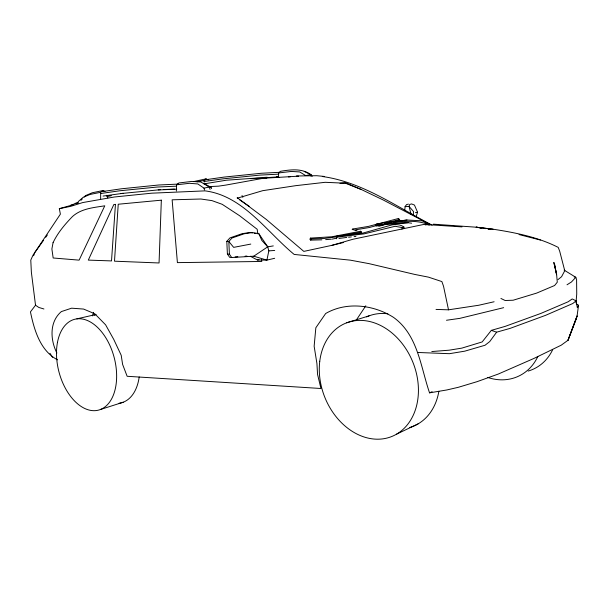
<?xml version="1.0" encoding="UTF-8"?>
<svg xmlns="http://www.w3.org/2000/svg" width="609" height="609" viewBox="0 0 609 609"><rect width="100%" height="100%" fill="white"/><g stroke="black" fill="none" stroke-linecap="round" stroke-linejoin="round"><path stroke-width="0.91" d="M100.645 198.77L100.66 192.292L102.944 190.564L105.007 191.424M278.519 177.425L278.618 172.948L280.46 171.319C290.98 169.538 302.323 168.114 311.344 174.935L312.09 176.496M176.351 191.036L176.541 184.816L178.856 182.966L191.766 181.429L200.833 181.992L209.283 187.009L211.011 187.29L211.627 188.6M360.558 232.166L360.589 231.237L331.859 236.772L310.529 238.089L309.852 239.253L310.681 240.121L321.895 239.839M361.419 232.996L361.457 232.067L360.589 231.237M575.969 302.764L576.738 294.048L576.594 279.569L575.809 277.308L564.117 270.107M404.741 210.242L405.084 206.664L406.5 204.624L408.433 204.114M78.005 203.307L78.226 201.625L83.144 197.331L90.003 194.469L100.66 192.292M576.259 303.921L578.55 305.246L577.05 316.079L576.084 319.344L567.999 340.264L561.201 345.196L533.827 358.488L498.231 374.071L477.106 381.653L458.288 387.309L446.816 389.966L429.551 392.843C420.545 366.641 417.873 334.798 393.452 317.335C373.644 304.759 346.445 301.417 325.663 313.521L315.843 327.764L314.145 346.239L316.924 363.55L317.555 374.421L320.943 388.496L127.144 376.286L122.607 364.403L121.199 355.275L113.754 339.411L105.601 324.825L94.768 313.764L83.6 309.067L71.611 308.184L61.364 311.587C49.23 321.811 50.258 339.982 56.881 353.022M413.222 214.482L413.648 211.704L409.081 206.413L405.084 206.664M274.674 258.285L266.887 260.127L253.755 256.206L231.686 257.516L229.418 254.181L228.817 241.484L231.991 238.005L244.201 233.78L252.217 232.554L258.802 233.612L267.716 246.828L268.843 250.878L266.887 260.127L257.379 259.99L250.398 256.267M398.476 218.494L398.332 219.019L399.496 220.009L399.641 219.491L398.476 218.494L368.3 226.434L352.794 229.007L352.154 229.715M92.591 315.896L93.596 312.326M336.389 238.804L336.891 237.175L336.016 236.322L362.987 233.072L392.181 224.85C396.208 224.257 400.73 224.47 404.018 227.134L403.531 228.649M401.948 229.144L402.435 227.629L404.018 227.134M416.175 216.446L417.568 212.259L414.47 205.073L411.623 203.931L409.712 204.441L409.081 206.413L411.006 214.162M33.617 255.757L34.728 252.628L43.505 240.357M425.333 225.056L425.957 223.64L427.548 223.564L426.924 224.972M578.55 305.246L577.34 307.697L576.084 300.854L572.209 298.95L568.174 301.76L540.853 313.429L505.089 326.401L491.326 330.367L482.168 341.931L461.835 348.127L449.198 350.183L431.804 351.538M310.681 240.121L311.359 238.956L324.155 238.462L336.29 236.901M356.569 319.656L365.803 305.794M45.705 237.289L47.35 234.99M204.38 180.942L205.225 179.777L224.165 177.082L261.238 173.268L279.501 172.317M576.084 300.854L572.795 303.518L545.641 315.31L509.999 328.418L496.632 332.179L489.735 341.573L485.053 345.242L464.728 351.172L449.442 353.692L417.759 352.474M73.149 204.753L59.332 208.674L60.39 214.14L32.909 255.346L30.777 260.119L31.371 272.269L35.52 305.216L30.45 311.869C34.127 329.705 40.194 350.86 57.589 359.858M231.686 257.516L229.662 257.333L227.401 254.006L226.799 241.354L229.958 237.891L242.138 233.673L250.147 232.455L252.613 232.935M80.936 200.353L82.23 199.006M84.179 196.989L85.481 195.641L92.279 192.756L102.944 190.564M375.296 225.14L376.263 224.165L383.868 222.841L406.995 220.016L422.364 220.831L427.548 223.564M376.233 226.091L377.207 225.117C393.269 223.1 410.055 218.562 425.957 223.64M196.966 181.787L204.221 180.386L206.032 178.848L208.263 179.921M558.042 279.569L561.582 276.714L564.756 270.739L559.709 251.266L558.217 247.391C538.044 237.122 515.26 232.608 493.024 229.197L476.223 227.203L433.38 224.165M253.755 256.206L267.716 246.828L273.304 245.907M567.017 284.784L571.455 281.975L575.809 277.308L574.211 276.943M396.672 434.095L418.033 423.925M429.551 392.843L432.124 391.709M70.522 205.279L77.845 202.774L75.082 203.36M297.801 176.412L298.395 176.176L263.332 178.27L225.863 185.075L218.517 186.156L208.255 186.636M193.411 181.649L206.032 178.848M393.734 221.927L399.496 220.009M100.371 409.53L123.231 402.214M346.688 322.8L369.031 315.873M237.251 198.199L262.707 190.678L295.616 185.684L325.198 182.304L345.448 183.225L361.343 189.521L383.122 199.942L430.449 224.645L428.652 225.064M384.203 224.858L378.806 226.289M237.183 197.651L266.262 219.407L303.822 251.395L332.012 245.32L352.961 239.246L423.933 224.409L462.01 226.891M380.716 224.424L369.503 227.484L354.012 230.08L352.794 229.007M384.934 223.282L399.641 219.491M503.666 307.667L459.734 318.378L446.481 320.258M332.012 245.32L343.369 242.542M76.856 318.865L95.697 314.541M494.112 301.76L478.697 305.261L448.513 309.829L436.029 309.418M176.541 184.816L189.452 183.294L197.856 183.956L203.985 188.151L209.283 187.009L210.105 189.376M332.27 239.116L336.754 238.149M106.72 196.677L111.371 195.695M358.655 233.559L360.498 233.186M59.332 208.674L70.758 206.329L82.755 202.561L114.37 196.996L151.786 193.175L205.073 190.868C243.098 195.733 266.734 231.877 294.177 254.433L350.411 260.172L369.161 263.667L414.744 274.431L428.431 277.133L441.883 281.571L443.527 286.238L448.513 309.829M340.758 236.003L361.457 232.067M250.794 244.08L233.658 247.368L228.817 241.484L226.799 241.354M377.116 225.924L384.127 224.599L408.121 222.711L411.623 223.206M415.422 212.655L417.568 212.259M257.379 259.99L259.046 259.685M204.023 183.88L226.335 180.211L257.082 178.018L266.757 177.965M389.372 222.628L391.222 222.346M394.008 221.935L395.858 221.661M397.715 221.387L406.995 220.016M102.533 191.538L121.381 188.79L158.766 184.991L178.224 184.093M100.934 193.479L119.737 190.777L157.122 187.047L176.58 186.179M203.962 181.52L222.841 178.863L259.921 175.103L278.199 174.174M103.058 196.068L123.147 193.297M355.184 230.537L357.003 230.286M338.939 238.454L346.734 237.426M336.891 237.175L363.984 233.902L395.074 226.289L402.435 227.629M278.618 172.948L291.384 171.449L299.712 171.944L305.771 175.628L310.331 174.623L310.834 176.031M339.967 183.347L345.394 182.738L361.343 189.521M348.576 237.221L351.347 236.916M354.111 236.604L355.953 236.406M250.626 178.719L278.176 176.869M120.841 193.563L160.54 189.673M325.655 239.642L331.326 239.192M268.843 250.878L274.72 250.436M235.104 256.929L237.83 256.724M245.084 256.183L246.904 256.054M276.166 177.531L278.983 177.386M288.392 176.899L290.272 176.8M385.124 223.853L408.121 222.711M264.512 177.394L267.252 177.265M276.372 176.816L278.199 176.732M163.319 189.559L174.44 189.095M158.226 189.939L176.755 189.171M296.324 175.978L316.802 175.712L324.155 176.427M483.379 228.459L485.282 228.581L483.47 228.306M227.401 254.006L229.418 254.181M322.321 176.511C362.515 181.962 396.893 207.014 432.101 225.132M481.765 228.063L476.223 227.203L493.024 229.197M476.223 227.203L481.658 228.032M483.607 228.345L485.457 228.634M488.228 229.06L490.07 229.349M488.075 229.022L489.94 229.311M254.25 233.255L255.894 233.567M519.058 234.556L540.434 240.045M43.932 308.991L38.824 307.454L35.52 305.216M491.326 330.367L496.632 332.179M500.918 298.456L505.12 300.496L513.128 300.229L536.666 293.096L554.616 285.507L557.288 282.18L556.565 273.86L553.84 262.38L556.603 274.705L554.464 263.598L554.852 267.305M304.188 171.411L311.344 174.935M203.505 183.294L211.011 187.29M239.466 199.706L249.096 206.245M376.263 224.165L377.207 225.117M310.529 238.089L311.359 238.956M267.716 246.828L261.824 240.426L258.802 233.612M49.976 353.349L51.011 354.849M51.795 356.113L52.572 357.384M242.024 195.535L242.846 197.232M106.918 195.245L107.831 197.895M203.985 188.151L204.525 189.947M257.843 233.864L257.181 229.266L239.52 215.67L222.194 204.312L211.955 200.62L200.863 199.014L172.134 199.813L177.402 262.624L261.786 261.467L261.52 259.624M204.221 180.386L204.236 182.053M366.572 316.901A59.476 46.984 67.4 0 1 387.895 313.81M438.868 391.267A59.476 46.984 67.4 0 1 409.75 427.503M94.456 315.249A45.949 28.638 75.2 0 1 96.032 314.564M139.195 376.971A45.949 28.638 75.2 0 1 119.067 403.257M552.69 349.635A50.136 43.726 63 0 1 528.17 371.079M537.838 356.455A51.316 44.229 63.8 0 1 487.695 377.405M161.339 200.171L159.056 262.974L114.5 261.185L118.23 204.236L161.339 200.171M115.451 204.365L111.508 260.918L88.305 260.104L113.83 204.54L115.451 204.365M53.052 242.702L51.887 248.99L53.166 257.988L79.109 260.142L104.778 205.804C93.52 207.623 81.355 208.552 72.479 216.53C64.897 224.356 57.741 232.783 53.052 242.702M577.05 316.079L567.999 340.264L577.05 316.079M319.763 361.266A61.159 47.395 67.9 0 0 387.446 437.94A61.159 47.395 67.9 0 0 399.375 340.187A61.159 47.395 67.9 0 0 319.763 361.266M57.474 342.357A46.962 28.532 75.2 0 0 94.509 410.687A46.962 28.532 75.2 0 0 107.724 341.086A46.962 28.532 75.2 0 0 57.474 342.357"/></g></svg>
